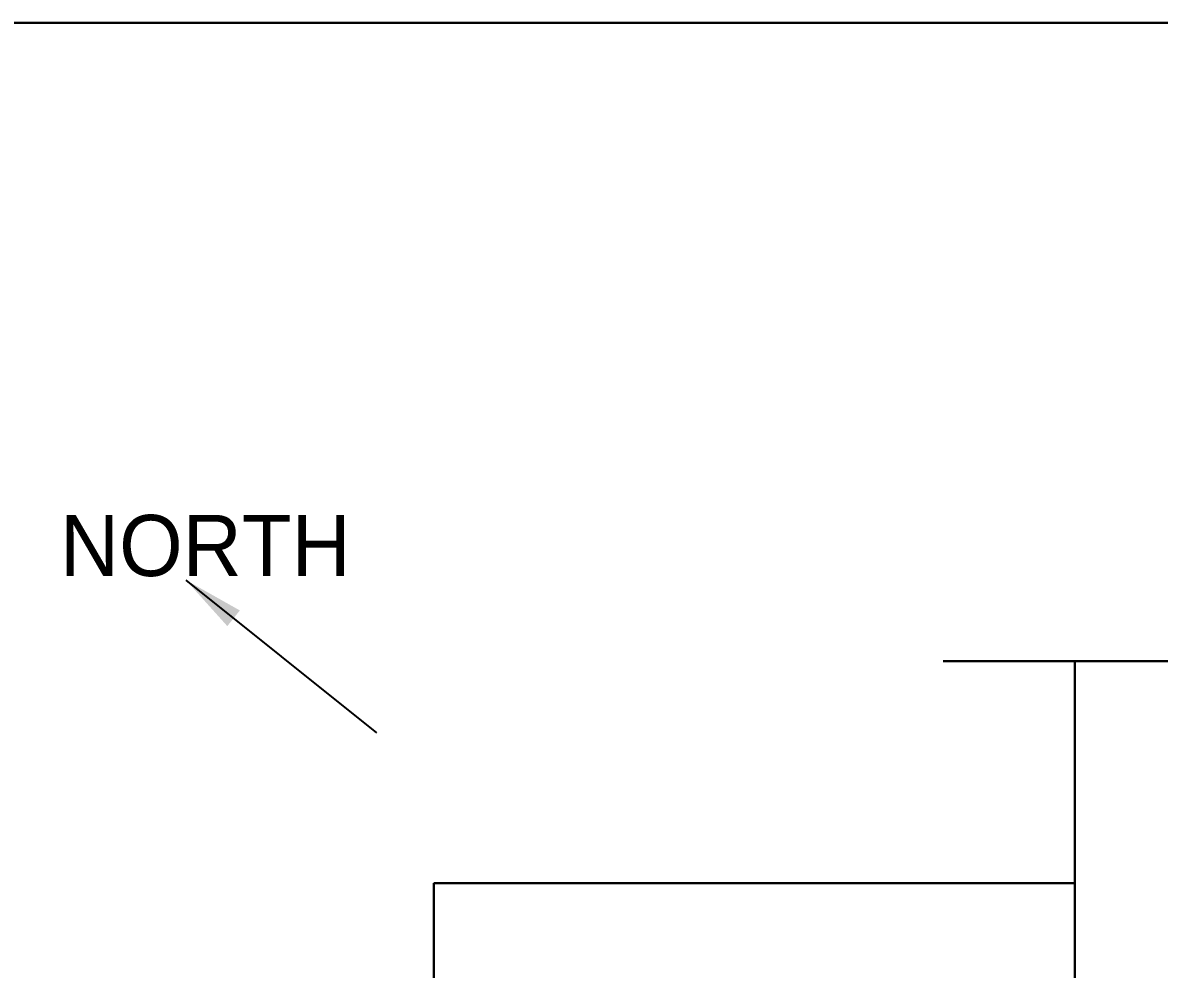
# Model space of a CAD drawing. Extents: x -454308 to 890911, y -14103 to 1343694.
# Drawn here: x 220368 to 221484, y 651245 to 652175 of the extents above; entities that cross this region are included whole.
import ezdxf

# ---------------------------------------------------------------- set-up
doc = ezdxf.new("R2010")
doc.units = 0
doc.header["$MEASUREMENT"] = 0
doc.styles.add('AA_03.50', font='ARIALN.TTF', dxfattribs={"height": 8})
doc.styles.get("Standard").update_dxf_attribs({"font": 'stylu.ttf', "height": 7})
doc.dimstyles.new('AA_03.50', dxfattribs={"dimtxt": 9, "dimasz": 3.25, "dimexe": 1.75, "dimexo": 3.375, "dimgap": 0.09, "dimtad": 0, "dimdec": 0, "dimzin": 3, "dimdsep": 46, "dimlunit": 4, "dimtxsty": 'AA_03.50', "dimblk": 'DOTSMALL', "dimcen": 0.09, "dimclre": 7, "dimadec": 0, "dimazin": 0, "dimtfac": 1, "dimtdec": 0, "dimtofl": 0, "dimtmove": 0, "dimatfit": 3, "dimfxl": 1, "dimtolj": 1, "dimtzin": 0, "dimlwd": -1, "dimarcsym": 0})

# ---------------------------------------------------------------- blocks, each defined once
blk = doc.blocks.new('_DotSmall')
at = {"color": 0, "linetype": 'ByBlock', "const_width": 0.5}
blk.add_lwpolyline([(-0.0625, 0, 1), (0.0625, 0, 1)], format="xyb", close=True, dxfattribs=at)

msp = doc.modelspace()

# ---------------------------------------------------------------- linework, layer by layer
at = {"lineweight": 30}
for p, q in [((221400.635, 651547.929), (221400.635, 650543.921)), ((220771.635, 651329.921), (221400.635, 651329.921)), ((220771.635, 651329.921), (220771.635, 650543.921))]:
    msp.add_line(p, q, dxfattribs=at)
msp.add_lwpolyline([(219645.545, 652174.788), (222765.647, 652174.788), (222765.647, 649813.006), (219645.545, 649813.006)], close=True, dxfattribs=at)
msp.add_lwpolyline([(221271.37, 651547.929), (221587.629, 651547.929), (221658.861, 651663.598), (221764.282, 651317.945), (221828.388, 651549.804), (222140.757, 651549.804)], dxfattribs=at)

# ---------------------------------------------------------------- texts
at = {"lineweight": 30, "insert": (220404.748, 651691.486), "char_height": 60, "attachment_point": 1}
msp.add_mtext_dynamic_manual_height_columns('NORTH', width=81.54814, gutter_width=35, heights=[0], dxfattribs=at)

# ---------------------------------------------------------------- leaders
at = {"lineweight": 30}
msp.add_leader([(220528.213, 651627.541), (220715.443, 651477.464)], dimstyle='AA_03.50', override={"dimtxt": 8, "dimasz": 60, "dimgap": 0.09, "dimtad": 0, "dimdec": 1, "dimtdec": 1, "dimfxl": 0.1}, dxfattribs=at)

doc.saveas('drawing.dxf')
